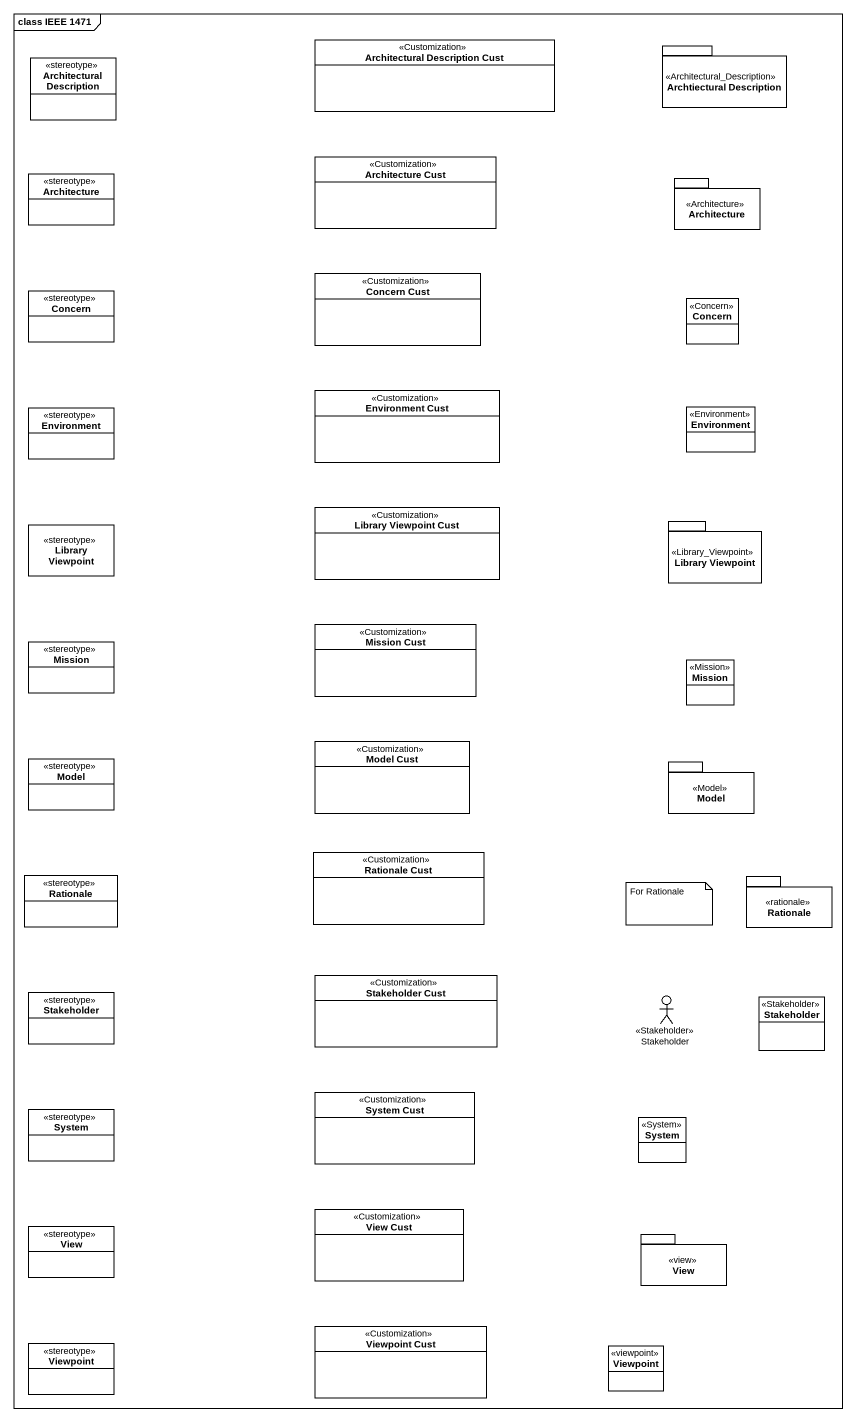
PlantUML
@startuml
mainframe class IEEE 1471
allowmixing
hide circle
hide empty members
class "Architectural Description" as Architectural_Description <<stereotype>>
class "Architectural Description Cust" as Architectural_Description_2 <<Customization>>
package "Archtiectural Description" as Archtiectural_Description <<Architectural_Description>> {
}
class Architecture <<stereotype>>
class "Architecture Cust" as Architecture_Cust <<Customization>>
package "Architecture" as Architecture_2 <<Architecture>> {
}
class Concern <<stereotype>>
class "Concern Cust" as Concern_Cust <<Customization>>
class "Concern" as Concern_2 <<Concern>>
class Environment <<stereotype>>
class "Environment Cust" as Environment_Cust <<Customization>>
class "Environment" as Environment_2 <<Environment>>
class "Library Viewpoint" as Library_Viewpoint <<stereotype>>
class "Library Viewpoint Cust" as Library_Viewpoint_Cust <<Customization>>
package "Library Viewpoint" as Library_Viewpoint_2 <<Library_Viewpoint>> {
}
class Mission <<stereotype>>
class "Mission Cust" as Mission_Cust <<Customization>>
class "Mission" as Mission_2 <<Mission>>
class "Model Cust" as Model_Cust <<Customization>>
class Model <<stereotype>>
package "Model" as Model_2 <<Model>> {
}
class "Rationale Cust" as Rationale_Cust <<Customization>>
class Rationale <<stereotype>>
package "Rationale" as Rationale_2 <<rationale>> {
}
class "Stakeholder Cust" as Stakeholder_Cust <<Customization>>
class Stakeholder <<stereotype>>
actor "Stakeholder" as Stakeholder_2 <<Stakeholder>>
class "Stakeholder" as Stakeholder_3 <<Stakeholder>>
class "System Cust" as System_Cust <<Customization>>
class System <<stereotype>>
class "System" as System_2 <<System>>
class "View Cust" as View_Cust <<Customization>>
class View <<stereotype>>
package "View" as View_2 <<view>> {
}
class "Viewpoint Cust" as Viewpoint_Cust <<Customization>>
class Viewpoint <<stereotype>>
class "Viewpoint" as Viewpoint_2 <<viewpoint>>
note as N1
  For Rationale
end note
@enduml
